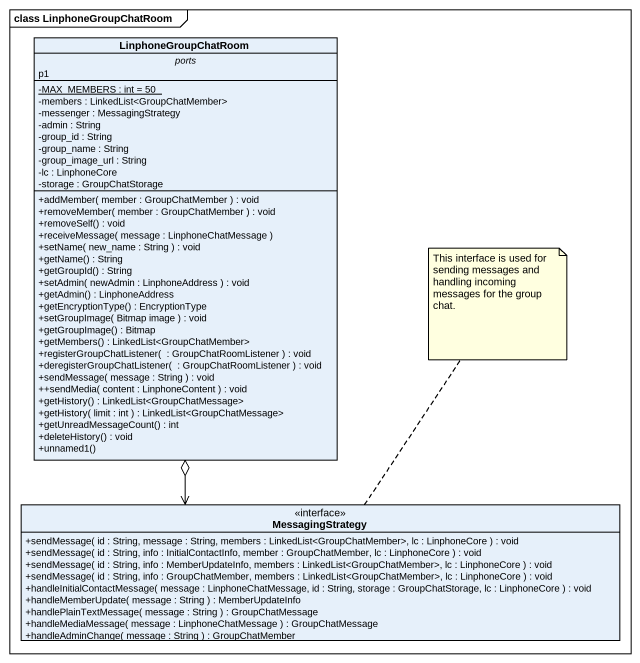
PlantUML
@startuml
mainframe class LinphoneGroupChatRoom
hide circle
hide empty members
skinparam classAttributeIconSize 0
class LinphoneGroupChatRoom {
  -- ports --
  p1
  --
  {static} -MAX_MEMBERS : int = 50
  -members : LinkedList<GroupChatMember>
  -messenger : MessagingStrategy
  -admin : String
  -group_id : String
  -group_name : String
  -group_image_url : String
  -lc : LinphoneCore
  -storage : GroupChatStorage
  --
  +addMember( member : GroupChatMember ) : void
  +removeMember( member : GroupChatMember ) : void
  +removeSelf() : void
  +receiveMessage( message : LinphoneChatMessage )
  +setName( new_name : String ) : void
  +getName() : String
  +getGroupId() : String
  +setAdmin( newAdmin : LinphoneAddress ) : void
  +getAdmin() : LinphoneAddress
  +getEncryptionType() : EncryptionType
  +setGroupImage( Bitmap image ) : void
  +getGroupImage() : Bitmap
  +getMembers() : LinkedList<GroupChatMember>
  +registerGroupChatListener(  : GroupChatRoomListener ) : void
  +deregisterGroupChatListener(  : GroupChatRoomListener ) : void
  +sendMessage( message : String ) : void
  ++sendMedia( content : LinphoneContent ) : void
  +getHistory() : LinkedList<GroupChatMessage>
  +getHistory( limit : int ) : LinkedList<GroupChatMessage>
  +getUnreadMessageCount() : int
  +deleteHistory() : void
  +unnamed1()
}
interface MessagingStrategy {
  +sendMessage( id : String, message : String, members : LinkedList<GroupChatMember>, lc : LinphoneCore ) : void
  +sendMessage( id : String, info : InitialContactInfo, member : GroupChatMember, lc : LinphoneCore ) : void
  +sendMessage( id : String, info : MemberUpdateInfo, members : LinkedList<GroupChatMember>, lc : LinphoneCore ) : void
  +sendMessage( id : String, info : GroupChatMember, members : LinkedList<GroupChatMember>, lc : LinphoneCore ) : void
  +handleInitialContactMessage( message : LinphoneChatMessage, id : String, storage : GroupChatStorage, lc : LinphoneCore ) : void
  +handleMemberUpdate( message : String ) : MemberUpdateInfo
  +handlePlainTextMessage( message : String ) : GroupChatMessage
  +handleMediaMessage( message : LinphoneChatMessage ) : GroupChatMessage
  +handleAdminChange( message : String ) : GroupChatMember
}
LinphoneGroupChatRoom o--> MessagingStrategy
note top of MessagingStrategy : This interface is used for sending messages and handling incoming messages for the group chat.
@enduml
